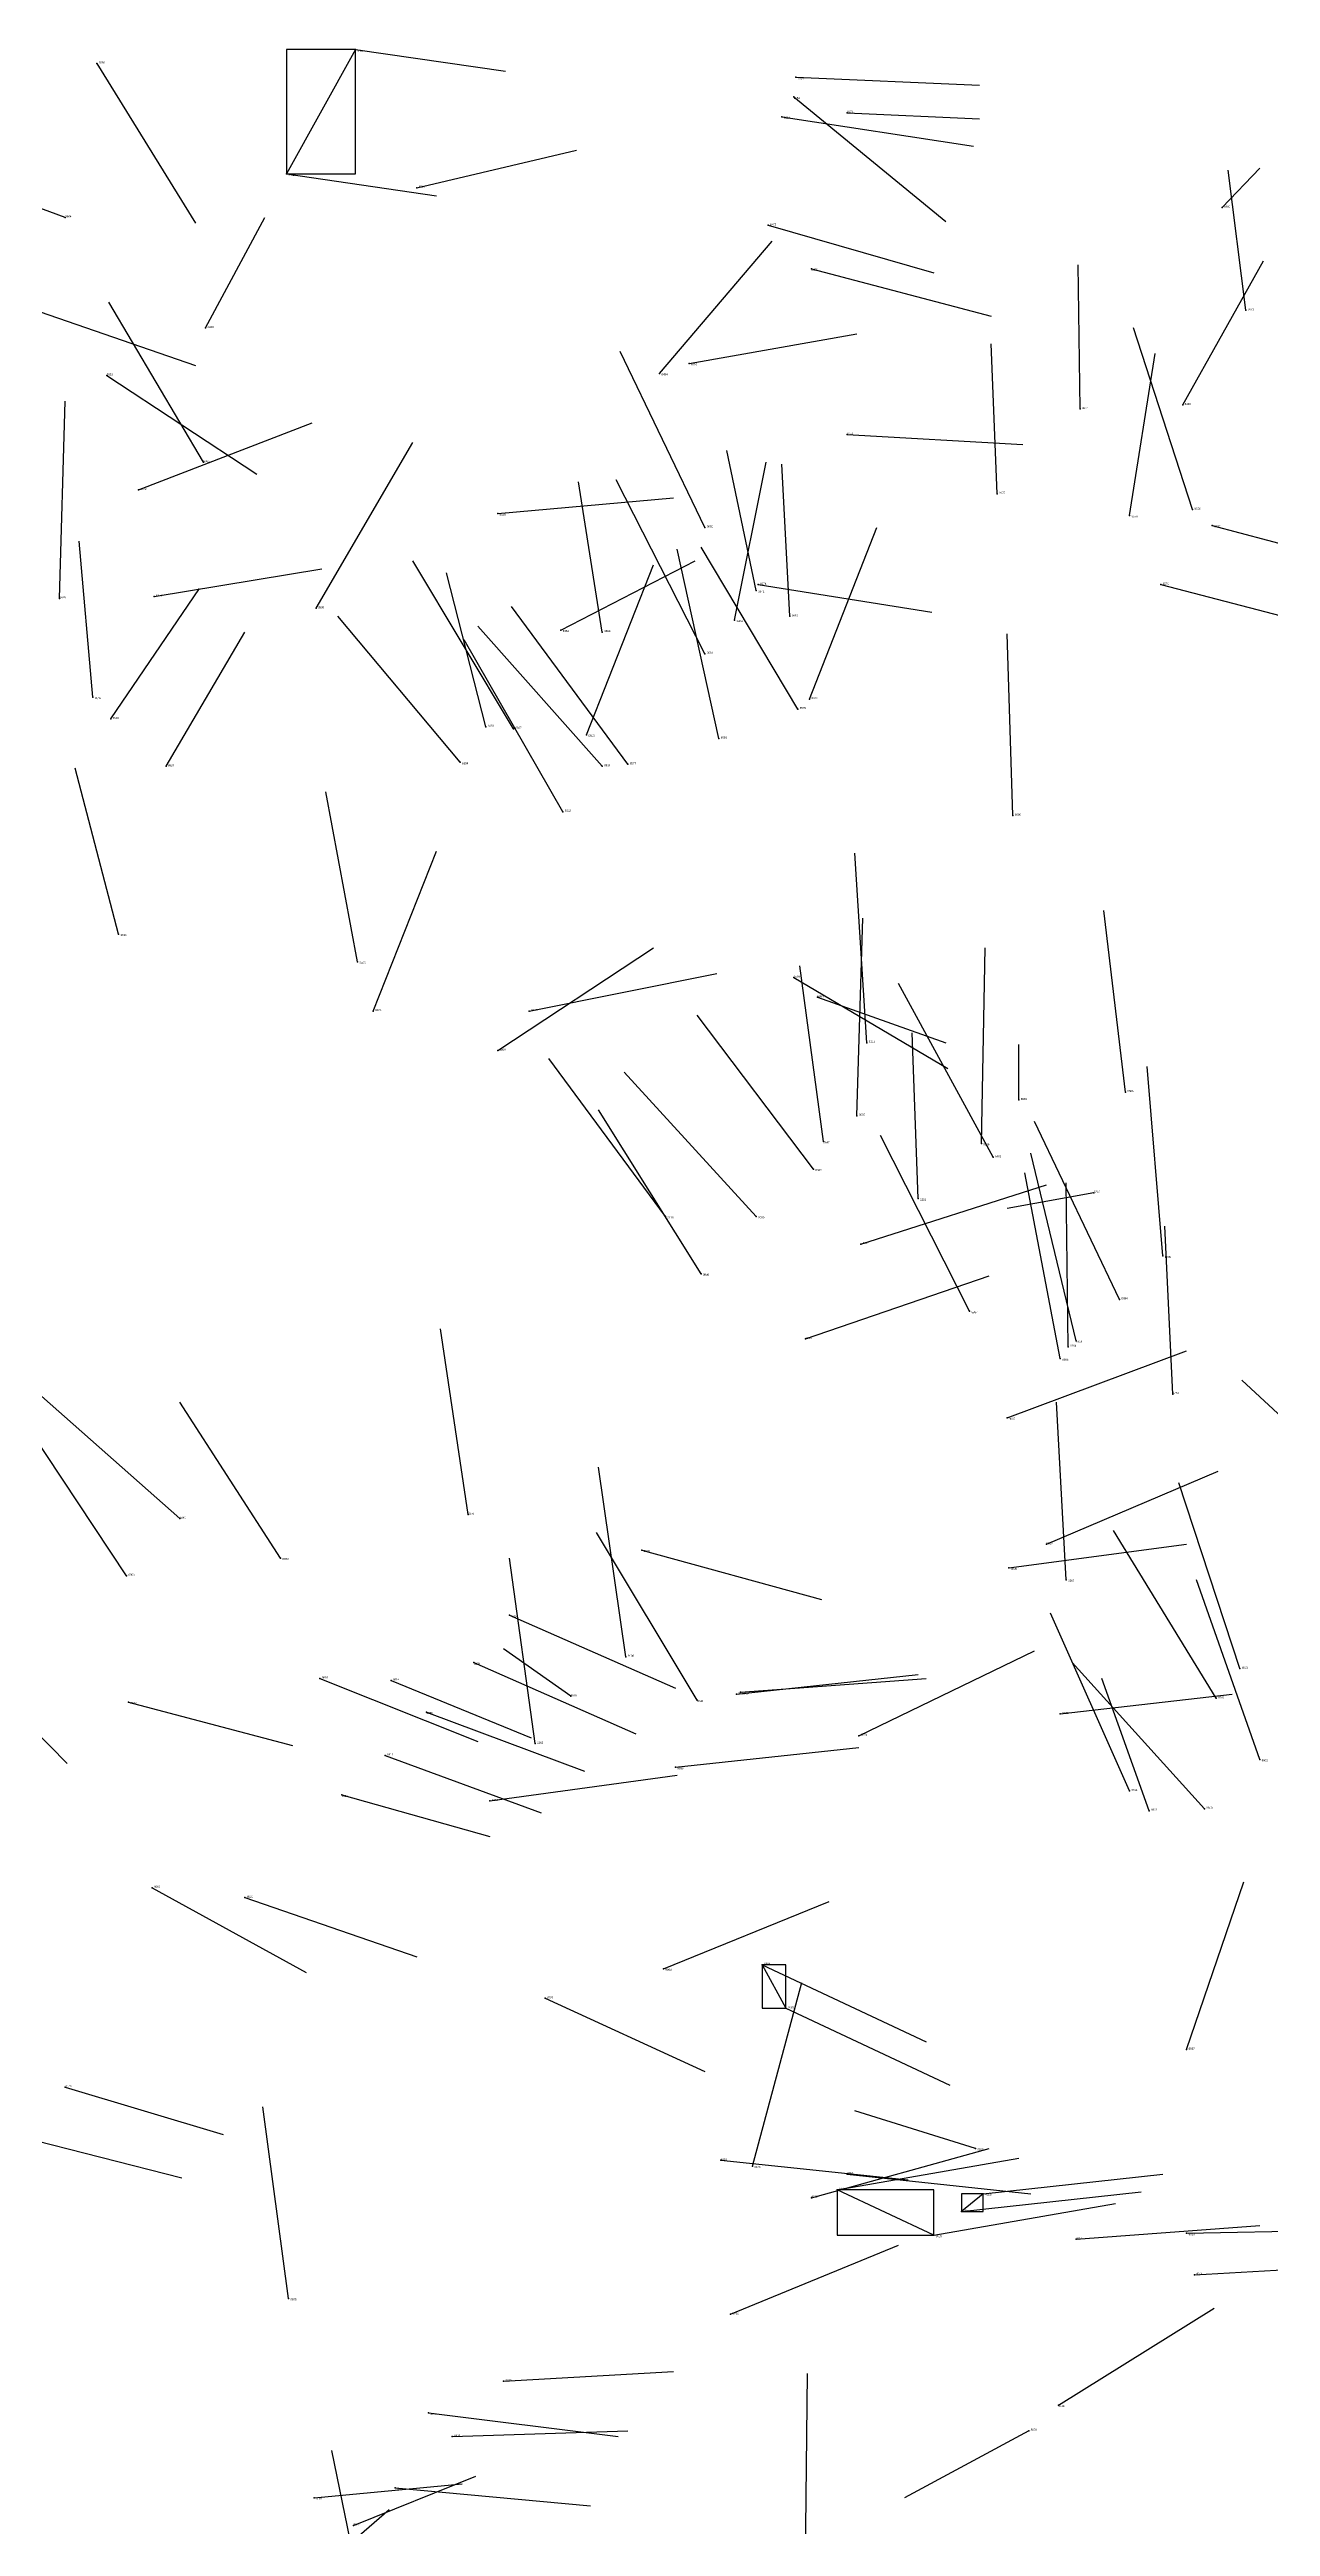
# Model space of a CAD drawing. Extents: x 59.1 to 70.8, y 600.3 to 605.1.
# Drawn here: x 63.155 to 63.773, y 602.016 to 603.271 of the extents above; entities that cross this region are included whole.
import ezdxf

# ---------------------------------------------------------------- set-up
doc = ezdxf.new("R2010")
doc.units = 0
for name, color, linetype in [('Clients', 3, 'CONTINUOUS'), ('Facilities', 3, 'CONTINUOUS'), ('Facilities_lines', 3, 'CONTINUOUS'), ('Min_max_boxes', 1, 'CONTINUOUS'), ('Normals', 1, 'CONTINUOUS'), ('Source_points', 5, 'CONTINUOUS'), ('Text', 3, 'CONTINUOUS')]:
    doc.layers.add(name, color=color, linetype=linetype)

msp = doc.modelspace()

# ---------------------------------------------------------------- linework, layer by layer
at = {"layer": 'Clients', "color": 5}
for p in [(63.275, 603.208, 462.536), (63.528, 602.279, 459.633), (63.554, 602.187, 462.934), (63.617, 602.176, 462.795)]:
    msp.add_point(p, dxfattribs=at)
at = {"layer": 'Facilities', "color": 3}
for p in [(63.179, 603.264, 461.718), (63.31, 603.271, 462.538), (63.533, 603.257, 460.539), (63.526, 603.237, 460.484), (63.532, 603.247, 462.538), (63.559, 603.239, 462.719), (63.341, 603.201, 459.941), (63.749, 603.191, 462.832), (63.163, 603.186, 457.032), (63.519, 603.182, 462.796), (63.541, 603.16, 462.808), (63.761, 603.139, 457.111), (63.234, 603.13, 455.112), (63.479, 603.112, 459.935), (63.184, 603.106, 460.929), (63.464, 603.107, 462.026), (63.677, 603.089, 457.187), (63.729, 603.091, 455.644), (63.559, 603.076, 462.638), (63.233, 603.062, 461.269), (63.2, 603.048, 459.96), (63.635, 603.046, 457.237), (63.734, 603.038, 460.912), (63.382, 603.036, 459.92), (63.487, 603.029, 461.405), (63.702, 603.035, 459.958), (63.744, 603.03, 462.254), (63.514, 603, 462.725), (63.718, 603, 462.451), (63.16, 602.993, 455.604), (63.208, 602.994, 462.198), (63.29, 602.988, 459.854), (63.513, 602.997, 457.303), (63.414, 602.977, 462.058), (63.435, 602.976, 457.361), (63.502, 602.982, 455.701), (63.53, 602.984, 457.74), (63.487, 602.965, 461.338), (63.177, 602.943, 459.887), (63.534, 602.937, 461.304), (63.54, 602.942, 459.133), (63.186, 602.932, 459.272), (63.376, 602.928, 457.416), (63.39, 602.927, 461.423), (63.427, 602.924, 459.17), (63.494, 602.922, 459.783), (63.214, 602.908, 459.232), (63.363, 602.91, 461.032), (63.435, 602.908, 461.095), (63.448, 602.909, 459.897), (63.415, 602.885, 460.957), (63.643, 602.883, 460.732), (63.19, 602.823, 457.422), (63.311, 602.809, 455.793), (63.532, 602.801, 461.503), (63.544, 602.791, 461.304), (63.319, 602.784, 459.182), (63.398, 602.784, 462.756), (63.382, 602.764, 455.507), (63.569, 602.768, 460.617), (63.646, 602.739, 461.372), (63.7, 602.743, 459.986), (63.564, 602.731, 460.631), (63.547, 602.718, 457.837), (63.627, 602.717, 460.506), (63.542, 602.704, 460.192), (63.633, 602.71, 460.039), (63.595, 602.689, 457.837), (63.684, 602.692, 455.722), (63.467, 602.68, 460.281), (63.513, 602.68, 460.228), (63.566, 602.666, 462.436), (63.719, 602.66, 460.257), (63.485, 602.651, 460.278), (63.697, 602.638, 459.366), (63.621, 602.632, 459.387), (63.538, 602.618, 462.377), (63.671, 602.614, 457.787), (63.675, 602.617, 460.356), (63.667, 602.608, 460.408), (63.724, 602.59, 457.766), (63.64, 602.578, 462.313), (63.221, 602.527, 461.874), (63.367, 602.529, 457.917), (63.455, 602.511, 459.595), (63.66, 602.514, 462.469), (63.194, 602.498, 460.696), (63.272, 602.507, 460.657), (63.641, 602.502, 462.968), (63.67, 602.496, 457.823), (63.388, 602.478, 459.694), (63.37, 602.454, 459.74), (63.447, 602.457, 460.795), (63.758, 602.451, 459.288), (63.292, 602.446, 459.908), (63.328, 602.445, 459.82), (63.419, 602.437, 461.382), (63.483, 602.435, 460.551), (63.503, 602.438, 462.946), (63.505, 602.439, 463.007), (63.746, 602.436, 459.301), (63.195, 602.434, 460.027), (63.346, 602.429, 459.788), (63.667, 602.428, 462.945), (63.401, 602.413, 457.91), (63.565, 602.417, 461.867), (63.325, 602.407, 459.838), (63.472, 602.401, 463.201), (63.768, 602.405, 459.267), (63.303, 602.387, 459.885), (63.378, 602.384, 463.252), (63.702, 602.389, 459.307), (63.712, 602.379, 460.679), (63.74, 602.38, 459.318), (63.207, 602.34, 460.089), (63.254, 602.335, 459.98), (63.466, 602.299, 463.235), (63.516, 602.301, 459.645), (63.406, 602.284, 459.736), (63.731, 602.258, 461.078), (63.163, 602.239, 460.118), (63.495, 602.202, 462.679), (63.511, 602.199, 461.638), (63.624, 602.208, 460.664), (63.559, 602.195, 462.653), (63.628, 602.185, 462.741), (63.541, 602.183, 463.166), (63.603, 602.164, 462.844), (63.675, 602.162, 462.629), (63.731, 602.165, 462.437), (63.735, 602.144, 462.53), (63.276, 602.132, 461.309), (63.5, 602.124, 463.334), (63.385, 602.09, 459.816), (63.347, 602.074, 459.919), (63.666, 602.078, 463.247), (63.359, 602.062, 459.869), (63.651, 602.065, 460.602), (63.33, 602.036, 460.342), (63.289, 602.031, 460.03), (63.309, 602.017, 459.958)]:
    msp.add_point(p, dxfattribs=at)
at = {"layer": 'Facilities_lines', "color": 3}
for p, q in [((63.31, 603.271, 462.538), (63.275, 603.208, 462.536)), ((63.516, 602.301, 459.645), (63.528, 602.279, 459.633)), ((63.603, 602.164, 462.844), (63.554, 602.187, 462.934)), ((63.628, 602.185, 462.741), (63.617, 602.176, 462.795))]:
    msp.add_line(p, q, dxfattribs=at)
at = {"layer": 'Min_max_boxes', "color": 1}
for p, q in [((63.31, 603.271, 462.536), (63.275, 603.271, 462.536)), ((63.275, 603.271, 462.536), (63.275, 603.208, 462.536)), ((63.31, 603.271, 462.538), (63.275, 603.271, 462.538)), ((63.275, 603.271, 462.538), (63.275, 603.208, 462.538)), ((63.275, 603.271, 462.536), (63.275, 603.271, 462.538)), ((63.31, 603.208, 462.536), (63.31, 603.271, 462.536)), ((63.31, 603.208, 462.538), (63.31, 603.271, 462.538)), ((63.31, 603.271, 462.536), (63.31, 603.271, 462.538)), ((63.275, 603.208, 462.536), (63.31, 603.208, 462.536)), ((63.275, 603.208, 462.538), (63.31, 603.208, 462.538)), ((63.275, 603.208, 462.536), (63.275, 603.208, 462.538)), ((63.31, 603.208, 462.536), (63.31, 603.208, 462.538)), ((63.528, 602.301, 459.633), (63.516, 602.301, 459.633)), ((63.516, 602.301, 459.633), (63.516, 602.279, 459.633)), ((63.528, 602.301, 459.645), (63.516, 602.301, 459.645)), ((63.516, 602.301, 459.645), (63.516, 602.279, 459.645)), ((63.516, 602.301, 459.633), (63.516, 602.301, 459.645)), ((63.528, 602.279, 459.633), (63.528, 602.301, 459.633)), ((63.528, 602.279, 459.645), (63.528, 602.301, 459.645)), ((63.528, 602.301, 459.633), (63.528, 602.301, 459.645)), ((63.516, 602.279, 459.633), (63.528, 602.279, 459.633)), ((63.516, 602.279, 459.645), (63.528, 602.279, 459.645)), ((63.516, 602.279, 459.633), (63.516, 602.279, 459.645)), ((63.528, 602.279, 459.633), (63.528, 602.279, 459.645)), ((63.603, 602.187, 462.844), (63.554, 602.187, 462.844)), ((63.554, 602.187, 462.844), (63.554, 602.164, 462.844)), ((63.603, 602.187, 462.934), (63.554, 602.187, 462.934)), ((63.554, 602.187, 462.934), (63.554, 602.164, 462.934)), ((63.554, 602.187, 462.844), (63.554, 602.187, 462.934)), ((63.603, 602.164, 462.844), (63.603, 602.187, 462.844)), ((63.603, 602.164, 462.934), (63.603, 602.187, 462.934)), ((63.603, 602.187, 462.844), (63.603, 602.187, 462.934)), ((63.628, 602.185, 462.741), (63.617, 602.185, 462.741)), ((63.617, 602.185, 462.741), (63.617, 602.176, 462.741)), ((63.628, 602.185, 462.795), (63.617, 602.185, 462.795)), ((63.617, 602.185, 462.795), (63.617, 602.176, 462.795)), ((63.617, 602.185, 462.741), (63.617, 602.185, 462.795)), ((63.628, 602.176, 462.741), (63.628, 602.185, 462.741)), ((63.628, 602.176, 462.795), (63.628, 602.185, 462.795)), ((63.628, 602.185, 462.741), (63.628, 602.185, 462.795)), ((63.617, 602.176, 462.741), (63.628, 602.176, 462.741)), ((63.617, 602.176, 462.795), (63.628, 602.176, 462.795)), ((63.617, 602.176, 462.741), (63.617, 602.176, 462.795)), ((63.628, 602.176, 462.741), (63.628, 602.176, 462.795)), ((63.554, 602.164, 462.844), (63.603, 602.164, 462.844)), ((63.554, 602.164, 462.934), (63.603, 602.164, 462.934)), ((63.554, 602.164, 462.844), (63.554, 602.164, 462.934)), ((63.603, 602.164, 462.844), (63.603, 602.164, 462.934))]:
    msp.add_line(p, q, dxfattribs=at)
at = {"layer": 'Normals', "color": 1}
for p, q in [((63.179, 603.264, 461.718), (63.229, 603.183, 461.75)), ((63.31, 603.271, 462.538), (63.386, 603.26, 462.475)), ((63.533, 603.257, 460.539), (63.626, 603.253, 460.576)), ((63.526, 603.237, 460.484), (63.623, 603.222, 460.503)), ((63.532, 603.247, 462.538), (63.609, 603.184, 462.53)), ((63.559, 603.239, 462.719), (63.626, 603.236, 462.645)), ((63.341, 603.201, 459.941), (63.422, 603.22, 459.885)), ((63.163, 603.186, 457.032), (63.122, 603.201, 457.122)), ((63.275, 603.208, 462.536), (63.351, 603.197, 462.473)), ((63.749, 603.191, 462.832), (63.768, 603.211, 462.928)), ((63.761, 603.139, 457.111), (63.752, 603.21, 457.181)), ((63.234, 603.13, 455.112), (63.264, 603.186, 455.189)), ((63.519, 603.182, 462.796), (63.603, 603.158, 462.747)), ((63.464, 603.107, 462.026), (63.521, 603.174, 461.979)), ((63.677, 603.089, 457.187), (63.676, 603.162, 457.255)), ((63.729, 603.091, 455.644), (63.77, 603.164, 455.59)), ((63.541, 603.16, 462.808), (63.632, 603.136, 462.775)), ((63.136, 603.143, 455.624), (63.229, 603.111, 455.643)), ((63.233, 603.062, 461.269), (63.185, 603.143, 461.236)), ((63.479, 603.112, 459.935), (63.564, 603.127, 459.885)), ((63.734, 603.038, 460.912), (63.704, 603.13, 460.887)), ((63.487, 603.029, 461.405), (63.444, 603.118, 461.39)), ((63.635, 603.046, 457.237), (63.632, 603.122, 457.302)), ((63.702, 603.035, 459.958), (63.715, 603.117, 459.902)), ((63.184, 603.106, 460.929), (63.26, 603.056, 460.887)), ((63.16, 602.993, 455.604), (63.163, 603.093, 455.601)), ((63.2, 603.048, 459.96), (63.288, 603.082, 459.927)), ((63.559, 603.076, 462.638), (63.648, 603.071, 462.593)), ((63.29, 602.988, 459.854), (63.339, 603.072, 459.878)), ((63.513, 602.997, 457.303), (63.498, 603.068, 457.372)), ((63.502, 602.982, 455.701), (63.518, 603.062, 455.644)), ((63.435, 602.976, 457.361), (63.423, 603.052, 457.425)), ((63.487, 602.965, 461.338), (63.442, 603.053, 461.323)), ((63.53, 602.984, 457.74), (63.526, 603.061, 457.803)), ((63.382, 603.036, 459.92), (63.471, 603.044, 459.875)), ((63.54, 602.942, 459.133), (63.574, 603.029, 459.168)), ((63.744, 603.03, 462.254), (63.815, 603.011, 462.322)), ((63.177, 602.943, 459.887), (63.17, 603.022, 459.948)), ((63.39, 602.927, 461.423), (63.339, 603.012, 461.41)), ((63.414, 602.977, 462.058), (63.482, 603.012, 461.993)), ((63.494, 602.922, 459.783), (63.473, 603.018, 459.8)), ((63.534, 602.937, 461.304), (63.485, 603.019, 461.274)), ((63.208, 602.994, 462.198), (63.293, 603.008, 462.147)), ((63.376, 602.928, 457.416), (63.356, 603.006, 457.476)), ((63.427, 602.924, 459.17), (63.461, 603.01, 459.207)), ((63.514, 603, 462.725), (63.602, 602.986, 462.679)), ((63.718, 603, 462.451), (63.795, 602.98, 462.511)), ((63.186, 602.932, 459.272), (63.231, 602.998, 459.212)), ((63.448, 602.909, 459.897), (63.389, 602.989, 459.884)), ((63.214, 602.908, 459.232), (63.254, 602.976, 459.171)), ((63.363, 602.91, 461.032), (63.301, 602.984, 461.056)), ((63.435, 602.908, 461.095), (63.372, 602.979, 461.126)), ((63.643, 602.883, 460.732), (63.64, 602.975, 460.694)), ((63.415, 602.885, 460.957), (63.365, 602.972, 460.952)), ((63.19, 602.823, 457.422), (63.168, 602.907, 457.471)), ((63.311, 602.809, 455.793), (63.295, 602.895, 455.745)), ((63.319, 602.784, 459.182), (63.351, 602.865, 459.231)), ((63.569, 602.768, 460.617), (63.563, 602.864, 460.588)), ((63.564, 602.731, 460.631), (63.567, 602.831, 460.637)), ((63.7, 602.743, 459.986), (63.689, 602.835, 459.948)), ((63.382, 602.764, 455.507), (63.461, 602.816, 455.541)), ((63.627, 602.717, 460.506), (63.629, 602.816, 460.518)), ((63.398, 602.784, 462.756), (63.493, 602.803, 462.781)), ((63.532, 602.801, 461.503), (63.61, 602.755, 461.46)), ((63.547, 602.718, 457.837), (63.535, 602.807, 457.881)), ((63.633, 602.71, 460.039), (63.585, 602.798, 460.038)), ((63.544, 602.791, 461.304), (63.609, 602.768, 461.376)), ((63.542, 602.704, 460.192), (63.483, 602.782, 460.213)), ((63.595, 602.689, 457.837), (63.592, 602.773, 457.892)), ((63.646, 602.739, 461.372), (63.646, 602.767, 461.468)), ((63.467, 602.68, 460.281), (63.408, 602.76, 460.288)), ((63.513, 602.68, 460.228), (63.446, 602.753, 460.24)), ((63.719, 602.66, 460.257), (63.711, 602.756, 460.284)), ((63.485, 602.651, 460.278), (63.433, 602.734, 460.296)), ((63.697, 602.638, 459.366), (63.654, 602.728, 459.36)), ((63.621, 602.632, 459.387), (63.576, 602.721, 459.377)), ((63.675, 602.617, 460.356), (63.652, 602.712, 460.379)), ((63.667, 602.608, 460.408), (63.649, 602.702, 460.436)), ((63.566, 602.666, 462.436), (63.66, 602.696, 462.454)), ((63.684, 602.692, 455.722), (63.64, 602.684, 455.811)), ((63.671, 602.614, 457.787), (63.67, 602.697, 457.842)), ((63.724, 602.59, 457.766), (63.72, 602.675, 457.818)), ((63.538, 602.618, 462.377), (63.631, 602.65, 462.394)), ((63.367, 602.529, 457.917), (63.353, 602.623, 457.947)), ((63.64, 602.578, 462.313), (63.731, 602.612, 462.339)), ((63.221, 602.527, 461.874), (63.151, 602.589, 461.909)), ((63.272, 602.507, 460.657), (63.221, 602.586, 460.622)), ((63.67, 602.496, 457.823), (63.665, 602.586, 457.867)), ((63.784, 602.574, 455.758), (63.759, 602.597, 455.852)), ((63.194, 602.498, 460.696), (63.145, 602.572, 460.65)), ((63.447, 602.457, 460.795), (63.433, 602.553, 460.821)), ((63.66, 602.514, 462.469), (63.747, 602.551, 462.501)), ((63.758, 602.451, 459.288), (63.727, 602.545, 459.305)), ((63.483, 602.435, 460.551), (63.432, 602.52, 460.567)), ((63.455, 602.511, 459.595), (63.546, 602.486, 459.629)), ((63.641, 602.502, 462.968), (63.731, 602.514, 463.011)), ((63.746, 602.436, 459.301), (63.694, 602.521, 459.307)), ((63.401, 602.413, 457.91), (63.388, 602.507, 457.942)), ((63.768, 602.405, 459.267), (63.736, 602.496, 459.295)), ((63.096, 602.472, 461.101), (63.164, 602.403, 461.077)), ((63.388, 602.478, 459.694), (63.472, 602.441, 459.734)), ((63.702, 602.389, 459.307), (63.662, 602.479, 459.326)), ((63.419, 602.437, 461.382), (63.385, 602.461, 461.473)), ((63.565, 602.417, 461.867), (63.654, 602.46, 461.851)), ((63.37, 602.454, 459.74), (63.452, 602.418, 459.784)), ((63.503, 602.438, 462.946), (63.595, 602.448, 462.983)), ((63.74, 602.38, 459.318), (63.673, 602.454, 459.311)), ((63.292, 602.446, 459.908), (63.372, 602.414, 459.958)), ((63.328, 602.445, 459.82), (63.399, 602.416, 459.884)), ((63.505, 602.439, 463.007), (63.599, 602.446, 463.04)), ((63.667, 602.428, 462.945), (63.754, 602.438, 462.993)), ((63.712, 602.379, 460.679), (63.688, 602.446, 460.749)), ((63.195, 602.434, 460.027), (63.278, 602.412, 460.078)), ((63.346, 602.429, 459.788), (63.426, 602.399, 459.84)), ((63.472, 602.401, 463.201), (63.565, 602.411, 463.237)), ((63.325, 602.407, 459.838), (63.404, 602.378, 459.891)), ((63.378, 602.384, 463.252), (63.473, 602.397, 463.281)), ((63.303, 602.387, 459.885), (63.378, 602.366, 459.948)), ((63.207, 602.34, 460.089), (63.285, 602.297, 460.135)), ((63.254, 602.335, 459.98), (63.341, 602.305, 460.021)), ((63.731, 602.258, 461.078), (63.76, 602.343, 461.123)), ((63.466, 602.299, 463.235), (63.55, 602.333, 463.276)), ((63.516, 602.301, 459.645), (63.599, 602.262, 459.685)), ((63.406, 602.284, 459.736), (63.487, 602.247, 459.782)), ((63.511, 602.199, 461.638), (63.536, 602.292, 461.61)), ((63.528, 602.279, 459.633), (63.611, 602.24, 459.673)), ((63.163, 602.239, 460.118), (63.243, 602.215, 460.173)), ((63.276, 602.132, 461.309), (63.263, 602.229, 461.33)), ((63.624, 602.208, 460.664), (63.563, 602.227, 460.741)), ((63.14, 602.214, 460.165), (63.222, 602.193, 460.218)), ((63.495, 602.202, 462.679), (63.59, 602.192, 462.707)), ((63.541, 602.183, 463.166), (63.631, 602.208, 463.202)), ((63.554, 602.187, 462.934), (63.646, 602.203, 462.969)), ((63.559, 602.195, 462.653), (63.652, 602.185, 462.687)), ((63.617, 602.176, 462.795), (63.708, 602.186, 462.836)), ((63.628, 602.185, 462.741), (63.719, 602.195, 462.782)), ((63.603, 602.164, 462.844), (63.695, 602.18, 462.879)), ((63.5, 602.124, 463.334), (63.585, 602.159, 463.374)), ((63.675, 602.162, 462.629), (63.768, 602.169, 462.665)), ((63.731, 602.165, 462.437), (63.827, 602.167, 462.466)), ((63.735, 602.144, 462.53), (63.825, 602.149, 462.573)), ((63.666, 602.078, 463.247), (63.745, 602.127, 463.285)), ((63.385, 602.09, 459.816), (63.471, 602.095, 459.866)), ((63.538, 602, 460.83), (63.539, 602.094, 460.797)), ((63.347, 602.074, 459.919), (63.443, 602.062, 459.945)), ((63.359, 602.062, 459.869), (63.448, 602.065, 459.914)), ((63.651, 602.065, 460.602), (63.588, 602.031, 460.672)), ((63.316, 601.967, 461.67), (63.298, 602.055, 461.714)), ((63.289, 602.031, 460.03), (63.364, 602.038, 460.095)), ((63.309, 602.017, 459.958), (63.371, 602.042, 460.032)), ((63.33, 602.036, 460.342), (63.429, 602.027, 460.355)), ((63.276, 601.981, 460.005), (63.327, 602.025, 460.079))]:
    msp.add_line(p, q, dxfattribs=at)
at = {"layer": 'Source_points', "color": 5}
for p in [(63.179, 603.264, 461.718), (63.31, 603.271, 462.538), (63.533, 603.257, 460.539), (63.526, 603.237, 460.484), (63.532, 603.247, 462.538), (63.559, 603.239, 462.719), (63.275, 603.208, 462.536), (63.341, 603.201, 459.941), (63.749, 603.191, 462.832), (63.163, 603.186, 457.032), (63.519, 603.182, 462.796), (63.541, 603.16, 462.808), (63.761, 603.139, 457.111), (63.234, 603.13, 455.112), (63.479, 603.112, 459.935), (63.184, 603.106, 460.929), (63.464, 603.107, 462.026), (63.677, 603.089, 457.187), (63.729, 603.091, 455.644), (63.559, 603.076, 462.638), (63.233, 603.062, 461.269), (63.2, 603.048, 459.96), (63.635, 603.046, 457.237), (63.734, 603.038, 460.912), (63.382, 603.036, 459.92), (63.487, 603.029, 461.405), (63.702, 603.035, 459.958), (63.744, 603.03, 462.254), (63.514, 603, 462.725), (63.718, 603, 462.451), (63.16, 602.993, 455.604), (63.208, 602.994, 462.198), (63.29, 602.988, 459.854), (63.513, 602.997, 457.303), (63.414, 602.977, 462.058), (63.435, 602.976, 457.361), (63.502, 602.982, 455.701), (63.53, 602.984, 457.74), (63.487, 602.965, 461.338), (63.177, 602.943, 459.887), (63.534, 602.937, 461.304), (63.54, 602.942, 459.133), (63.186, 602.932, 459.272), (63.376, 602.928, 457.416), (63.39, 602.927, 461.423), (63.427, 602.924, 459.17), (63.494, 602.922, 459.783), (63.214, 602.908, 459.232), (63.363, 602.91, 461.032), (63.435, 602.908, 461.095), (63.448, 602.909, 459.897), (63.415, 602.885, 460.957), (63.643, 602.883, 460.732), (63.19, 602.823, 457.422), (63.311, 602.809, 455.793), (63.532, 602.801, 461.503), (63.544, 602.791, 461.304), (63.319, 602.784, 459.182), (63.398, 602.784, 462.756), (63.382, 602.764, 455.507), (63.569, 602.768, 460.617), (63.646, 602.739, 461.372), (63.7, 602.743, 459.986), (63.564, 602.731, 460.631), (63.547, 602.718, 457.837), (63.627, 602.717, 460.506), (63.542, 602.704, 460.192), (63.633, 602.71, 460.039), (63.595, 602.689, 457.837), (63.684, 602.692, 455.722), (63.467, 602.68, 460.281), (63.513, 602.68, 460.228), (63.566, 602.666, 462.436), (63.719, 602.66, 460.257), (63.485, 602.651, 460.278), (63.697, 602.638, 459.366), (63.621, 602.632, 459.387), (63.538, 602.618, 462.377), (63.671, 602.614, 457.787), (63.675, 602.617, 460.356), (63.667, 602.608, 460.408), (63.724, 602.59, 457.766), (63.64, 602.578, 462.313), (63.221, 602.527, 461.874), (63.367, 602.529, 457.917), (63.455, 602.511, 459.595), (63.66, 602.514, 462.469), (63.194, 602.498, 460.696), (63.272, 602.507, 460.657), (63.641, 602.502, 462.968), (63.67, 602.496, 457.823), (63.388, 602.478, 459.694), (63.37, 602.454, 459.74), (63.447, 602.457, 460.795), (63.758, 602.451, 459.288), (63.292, 602.446, 459.908), (63.328, 602.445, 459.82), (63.419, 602.437, 461.382), (63.483, 602.435, 460.551), (63.503, 602.438, 462.946), (63.505, 602.439, 463.007), (63.746, 602.436, 459.301), (63.195, 602.434, 460.027), (63.346, 602.429, 459.788), (63.667, 602.428, 462.945), (63.401, 602.413, 457.91), (63.565, 602.417, 461.867), (63.325, 602.407, 459.838), (63.472, 602.401, 463.201), (63.768, 602.405, 459.267), (63.303, 602.387, 459.885), (63.378, 602.384, 463.252), (63.702, 602.389, 459.307), (63.712, 602.379, 460.679), (63.74, 602.38, 459.318), (63.207, 602.34, 460.089), (63.254, 602.335, 459.98), (63.466, 602.299, 463.235), (63.516, 602.301, 459.645), (63.406, 602.284, 459.736), (63.528, 602.279, 459.633), (63.731, 602.258, 461.078), (63.163, 602.239, 460.118), (63.495, 602.202, 462.679), (63.511, 602.199, 461.638), (63.624, 602.208, 460.664), (63.554, 602.187, 462.934), (63.559, 602.195, 462.653), (63.628, 602.185, 462.741), (63.541, 602.183, 463.166), (63.617, 602.176, 462.795), (63.603, 602.164, 462.844), (63.675, 602.162, 462.629), (63.731, 602.165, 462.437), (63.735, 602.144, 462.53), (63.276, 602.132, 461.309), (63.5, 602.124, 463.334), (63.385, 602.09, 459.816), (63.347, 602.074, 459.919), (63.666, 602.078, 463.247), (63.359, 602.062, 459.869), (63.651, 602.065, 460.602), (63.33, 602.036, 460.342), (63.289, 602.031, 460.03), (63.309, 602.017, 459.958)]:
    msp.add_point(p, dxfattribs=at)

# ---------------------------------------------------------------- texts
at = {"layer": 'Text', "color": 3}
for s, p in [('8666', (63.18, 603.264, 461.718)), ('8455', (63.311, 603.27, 462.538)), ('8526', (63.534, 603.256, 460.539)), ('8514', (63.527, 603.236, 460.484)), ('8453', (63.532, 603.246, 462.538)), ('8471', (63.559, 603.239, 462.719)), ('8452', (63.276, 603.207, 462.536)), ('8566', (63.342, 603.201, 459.941)), ('3684', (63.163, 603.186, 457.032)), ('8480', (63.75, 603.191, 462.832)), ('8472', (63.52, 603.182, 462.796)), ('8459', (63.541, 603.159, 462.808)), ('3671', (63.762, 603.139, 457.111)), ('3488', (63.235, 603.13, 455.112)), ('8556', (63.48, 603.111, 459.935)), ('8525', (63.184, 603.106, 460.929)), ('8454', (63.465, 603.106, 462.026)), ('3674', (63.678, 603.089, 457.187)), ('3498', (63.73, 603.091, 455.644)), ('8473', (63.559, 603.076, 462.638)), ('8605', (63.233, 603.062, 461.269)), ('8572', (63.201, 603.048, 459.96)), ('3675', (63.636, 603.046, 457.237)), ('8528', (63.735, 603.038, 460.912)), ('8558', (63.383, 603.035, 459.92)), ('8602', (63.488, 603.029, 461.405)), ('8570', (63.703, 603.034, 459.958)), ('8422', (63.745, 603.029, 462.254)), ('8374', (63.515, 603, 462.725)), ('8371', (63.719, 603, 462.451)), ('3480', (63.16, 602.993, 455.604)), ('8370', (63.209, 602.994, 462.198)), ('8580', (63.291, 602.988, 459.854)), ('3641', (63.514, 602.996, 457.303)), ('8369', (63.415, 602.976, 462.058)), ('3660', (63.436, 602.976, 457.361)), ('3494', (63.503, 602.981, 455.701)), ('3642', (63.531, 602.984, 457.74)), ('8561', (63.488, 602.965, 461.338)), ('8593', (63.178, 602.942, 459.887)), ('8575', (63.535, 602.937, 461.304)), ('8622', (63.541, 602.942, 459.133)), ('8598', (63.187, 602.932, 459.272)), ('3639', (63.377, 602.928, 457.416)), ('8637', (63.391, 602.927, 461.423)), ('8616', (63.428, 602.923, 459.17)), ('8596', (63.495, 602.922, 459.783)), ('8624', (63.215, 602.908, 459.232)), ('8594', (63.364, 602.909, 461.032)), ('8614', (63.436, 602.908, 461.095)), ('8577', (63.449, 602.909, 459.897)), ('8512', (63.416, 602.885, 460.957)), ('8509', (63.644, 602.883, 460.732)), ('3638', (63.191, 602.822, 457.422)), ('3485', (63.312, 602.808, 455.793)), ('8599', (63.532, 602.801, 461.503)), ('8554', (63.544, 602.791, 461.304)), ('8623', (63.32, 602.784, 459.182)), ('8448', (63.399, 602.784, 462.756)), ('3509', (63.383, 602.764, 455.507)), ('8511', (63.57, 602.768, 460.617)), ('8601', (63.647, 602.739, 461.372)), ('8586', (63.701, 602.743, 459.986)), ('8507', (63.565, 602.731, 460.631)), ('3647', (63.547, 602.717, 457.837)), ('8516', (63.628, 602.716, 460.506)), ('8492', (63.634, 602.71, 460.039)), ('8506', (63.543, 602.703, 460.192)), ('3221', (63.596, 602.688, 457.837)), ('3240', (63.684, 602.692, 455.722)), ('9116', (63.468, 602.679, 460.281)), ('9080', (63.514, 602.679, 460.228)), ('9022', (63.567, 602.666, 462.436)), ('8806', (63.72, 602.659, 460.257)), ('8946', (63.486, 602.65, 460.278)), ('8894', (63.698, 602.638, 459.366)), ('8887', (63.622, 602.631, 459.387)), ('9005', (63.538, 602.618, 462.377)), ('3264', (63.672, 602.614, 457.787)), ('9128', (63.675, 602.616, 460.356)), ('8805', (63.668, 602.607, 460.408)), ('3251', (63.724, 602.59, 457.766)), ('9007', (63.641, 602.577, 462.313)), ('8840', (63.221, 602.527, 461.874)), ('3270', (63.367, 602.529, 457.917)), ('8809', (63.456, 602.51, 459.595)), ('9026', (63.66, 602.514, 462.469)), ('8959', (63.195, 602.498, 460.696)), ('8873', (63.273, 602.506, 460.657)), ('9099', (63.642, 602.501, 462.968)), ('3267', (63.671, 602.495, 457.823)), ('8824', (63.389, 602.477, 459.694)), ('8818', (63.293, 602.446, 459.908)), ('8828', (63.37, 602.453, 459.74)), ('9100', (63.448, 602.457, 460.795)), ('8823', (63.759, 602.451, 459.288)), ('8942', (63.196, 602.433, 460.027)), ('8814', (63.329, 602.445, 459.82)), ('9066', (63.419, 602.437, 461.382)), ('8943', (63.483, 602.434, 460.551)), ('9020', (63.504, 602.438, 462.946)), ('9065', (63.506, 602.438, 463.007)), ('8803', (63.747, 602.436, 459.301)), ('8789', (63.346, 602.428, 459.788)), ('9030', (63.668, 602.428, 462.945)), ('3265', (63.402, 602.413, 457.91)), ('8874', (63.566, 602.417, 461.867)), ('8813', (63.326, 602.407, 459.838)), ('9063', (63.473, 602.4, 463.201)), ('8902', (63.769, 602.404, 459.267)), ('8817', (63.303, 602.386, 459.885)), ('9061', (63.379, 602.384, 463.252)), ('8791', (63.703, 602.389, 459.307)), ('8922', (63.713, 602.379, 460.679)), ('8808', (63.741, 602.38, 459.318)), ('9069', (63.208, 602.34, 460.089)), ('8821', (63.255, 602.335, 459.98)), ('9064', (63.467, 602.298, 463.235)), ('8804', (63.517, 602.301, 459.645)), ('8793', (63.407, 602.284, 459.736)), ('9081', (63.529, 602.279, 459.633)), ('8937', (63.732, 602.258, 461.078)), ('9129', (63.163, 602.239, 460.118)), ('9010', (63.495, 602.202, 462.679)), ('8826', (63.512, 602.198, 461.638)), ('9016', (63.559, 602.195, 462.653)), ('8930', (63.625, 602.207, 460.664)), ('9062', (63.541, 602.183, 463.166)), ('9021', (63.555, 602.187, 462.934)), ('9040', (63.629, 602.184, 462.741)), ('9018', (63.617, 602.176, 462.795)), ('9029', (63.604, 602.163, 462.844)), ('9012', (63.675, 602.162, 462.629)), ('9013', (63.732, 602.164, 462.437)), ('9011', (63.736, 602.144, 462.53)), ('8935', (63.277, 602.131, 461.309)), ('8912', (63.501, 602.124, 463.334)), ('8820', (63.386, 602.09, 459.816)), ('8947', (63.348, 602.073, 459.919)), ('9118', (63.666, 602.077, 463.247)), ('8815', (63.36, 602.062, 459.869)), ('8800', (63.652, 602.065, 460.602)), ('9120', (63.331, 602.035, 460.342)), ('9119', (63.29, 602.03, 460.03)), ('8822', (63.309, 602.017, 459.958))]:
    msp.add_text(s, height=0.001, dxfattribs=at).set_placement(p)

doc.saveas('drawing.dxf')
